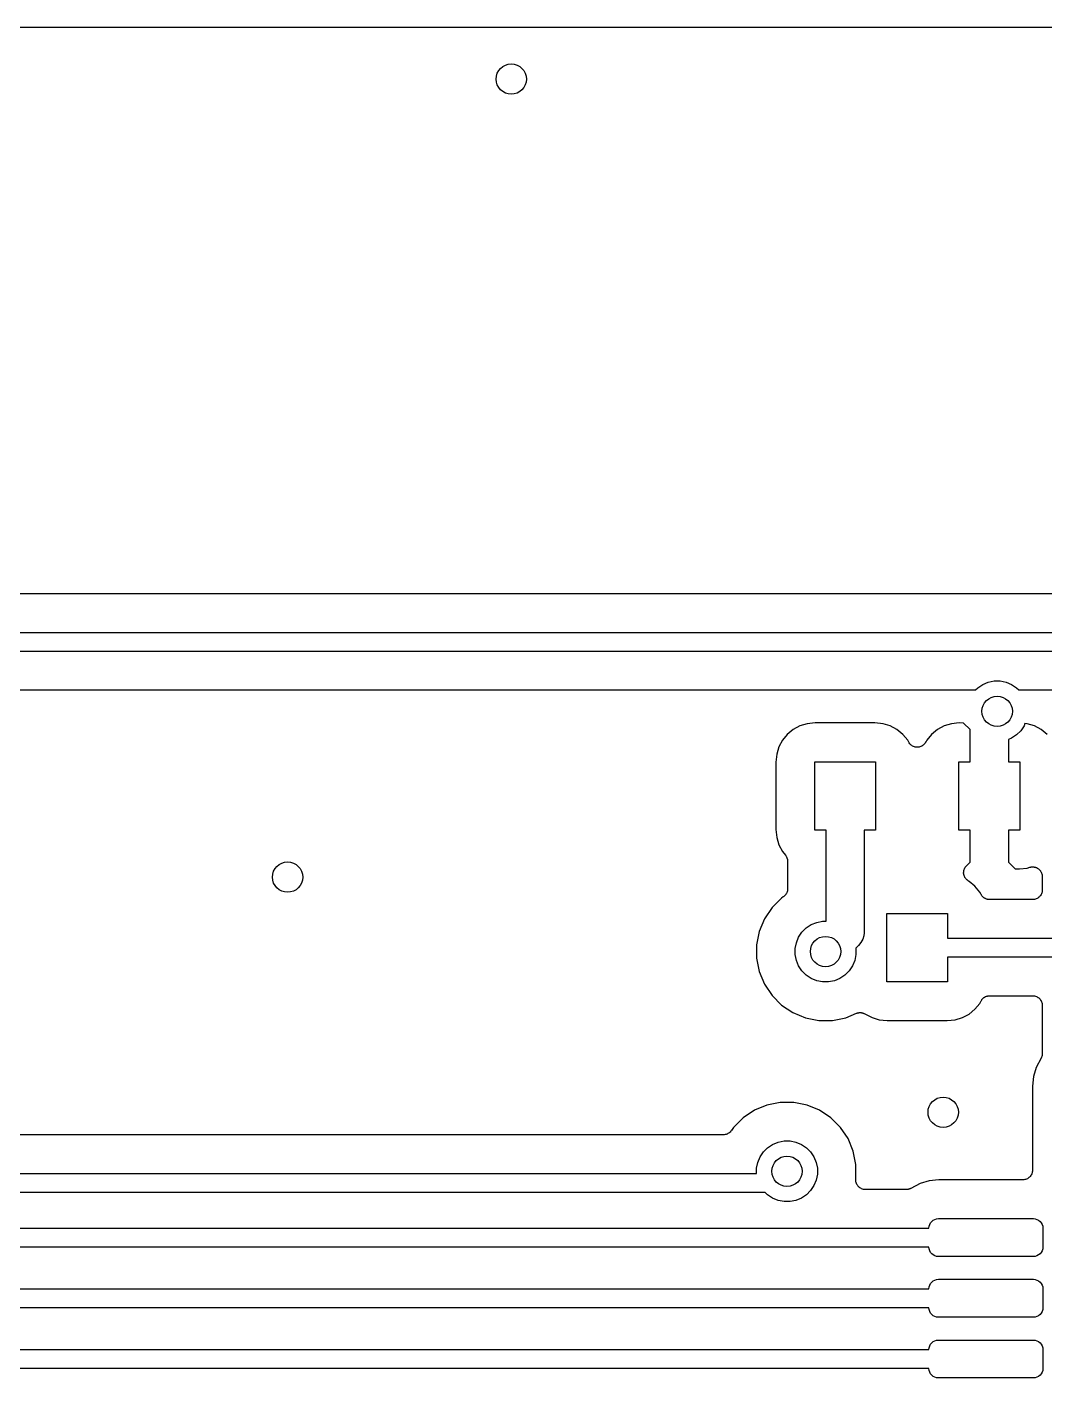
# Model space of a CAD drawing. Extents: x 2.49 to 6.38, y -5.9 to -3.86.
# Drawn here: x 4.319 to 4.847, y -4.562 to -3.862 of the extents above; entities that cross this region are included whole.
import ezdxf

# ---------------------------------------------------------------- set-up
doc = ezdxf.new("R2010")
doc.units = 0
doc.header["$MEASUREMENT"] = 0
doc.layers.add('BLACK', color=7, linetype='CONTINUOUS')

msp = doc.modelspace()

# ---------------------------------------------------------------- linework, layer by layer
at = {"layer": 'BLACK', "linetype": 'CONTINUOUS'}
for p, q in [((3.48369, -3.86154), (6.16976, -3.86154)), ((5.3351, -4.15563), (4.08204, -4.15563)), ((4.08081, -4.17563), (5.33633, -4.17563)), ((5.33453, -4.18547), (4.08261, -4.18547)), ((4.81137, -4.20547), (4.81253, -4.20432)), ((4.81253, -4.20432), (4.81511, -4.2026)), ((4.81511, -4.2026), (4.81797, -4.20141)), ((4.81797, -4.20141), (4.82102, -4.2008)), ((4.82102, -4.2008), (4.82412, -4.2008)), ((4.82412, -4.2008), (4.82716, -4.20141)), ((4.82716, -4.20141), (4.83003, -4.2026)), ((4.83003, -4.2026), (4.83261, -4.20432)), ((4.83261, -4.20432), (4.83376, -4.20547)), ((4.09296, -4.20547), (4.81137, -4.20547)), ((4.83376, -4.20547), (4.87595, -4.20547)), ((4.71679, -4.22601), (4.71374, -4.22851)), ((4.72026, -4.22415), (4.71679, -4.22601)), ((4.72403, -4.22301), (4.72026, -4.22415)), ((4.7282, -4.2226), (4.72403, -4.22301)), ((4.7592, -4.2226), (4.7282, -4.2226)), ((4.76337, -4.22301), (4.7592, -4.2226)), ((4.76714, -4.22415), (4.76337, -4.22301)), ((4.77061, -4.22601), (4.76714, -4.22415)), ((4.77366, -4.22851), (4.77061, -4.22601)), ((4.79159, -4.22601), (4.78855, -4.22851)), ((4.79507, -4.22415), (4.79159, -4.22601)), ((4.79883, -4.22301), (4.79507, -4.22415)), ((4.80293, -4.2226), (4.79883, -4.22301)), ((4.80513, -4.22266), (4.80293, -4.2226)), ((4.8085, -4.22604), (4.80513, -4.22266)), ((4.8085, -4.24272), (4.8085, -4.22604)), ((4.83652, -4.22401), (4.8348, -4.22659)), ((4.83699, -4.22289), (4.83652, -4.22401)), ((4.83817, -4.22301), (4.83699, -4.22289)), ((4.84194, -4.22415), (4.83817, -4.22301)), ((4.84542, -4.22601), (4.84194, -4.22415)), ((4.84846, -4.22851), (4.84542, -4.22601)), ((4.71124, -4.23155), (4.70939, -4.23503)), ((4.71374, -4.22851), (4.71124, -4.23155)), ((4.77616, -4.23155), (4.77366, -4.22851)), ((4.77669, -4.23255), (4.77616, -4.23155)), ((4.77696, -4.23295), (4.77669, -4.23255)), ((4.77722, -4.23335), (4.77696, -4.23295)), ((4.78521, -4.23301), (4.78494, -4.2334)), ((4.78548, -4.23261), (4.78521, -4.23301)), ((4.78549, -4.23259), (4.78548, -4.23261)), ((4.78551, -4.23255), (4.78549, -4.23259)), ((4.78549, -4.23259), (4.78549, -4.23259)), ((4.78549, -4.23259), (4.78549, -4.23259)), ((4.78605, -4.23155), (4.78551, -4.23255)), ((4.78855, -4.22851), (4.78605, -4.23155)), ((4.83003, -4.23051), (4.8285, -4.23114)), ((4.8285, -4.23114), (4.8285, -4.24272)), ((4.83261, -4.22878), (4.83003, -4.23051)), ((4.8348, -4.22659), (4.83261, -4.22878)), ((4.70824, -4.2388), (4.70783, -4.24296)), ((4.70939, -4.23503), (4.70824, -4.2388)), ((4.77723, -4.23335), (4.77722, -4.23335)), ((4.77723, -4.23336), (4.77723, -4.23335)), ((4.77757, -4.2337), (4.77723, -4.23336)), ((4.77791, -4.23404), (4.77757, -4.2337)), ((4.77792, -4.23405), (4.77791, -4.23404)), ((4.77832, -4.23432), (4.77792, -4.23405)), ((4.77792, -4.23405), (4.77792, -4.23405)), ((4.77871, -4.23459), (4.77832, -4.23432)), ((4.77872, -4.23459), (4.77871, -4.23459)), ((4.77873, -4.2346), (4.77872, -4.23459)), ((4.77917, -4.23478), (4.77873, -4.2346)), ((4.77961, -4.23497), (4.77917, -4.23478)), ((4.77962, -4.23497), (4.77961, -4.23497)), ((4.77963, -4.23497), (4.77962, -4.23497)), ((4.7801, -4.23507), (4.77963, -4.23497)), ((4.78057, -4.23517), (4.7801, -4.23507)), ((4.78058, -4.23517), (4.78057, -4.23517)), ((4.78059, -4.23517), (4.78058, -4.23517)), ((4.78107, -4.23517), (4.78059, -4.23517)), ((4.78154, -4.23517), (4.78107, -4.23517)), ((4.78156, -4.23517), (4.78154, -4.23517)), ((4.78157, -4.23517), (4.78156, -4.23517)), ((4.78204, -4.23508), (4.78157, -4.23517)), ((4.7825, -4.23499), (4.78204, -4.23508)), ((4.78251, -4.23499), (4.7825, -4.23499)), ((4.78252, -4.23499), (4.78251, -4.23499)), ((4.78297, -4.23481), (4.78252, -4.23499)), ((4.78341, -4.23463), (4.78297, -4.23481)), ((4.78342, -4.23462), (4.78341, -4.23463)), ((4.78343, -4.23462), (4.78342, -4.23462)), ((4.78382, -4.23436), (4.78343, -4.23462)), ((4.78423, -4.2341), (4.78382, -4.23436)), ((4.78424, -4.23408), (4.78423, -4.23409)), ((4.78423, -4.23409), (4.78423, -4.2341)), ((4.78458, -4.23375), (4.78424, -4.23408)), ((4.78493, -4.23342), (4.78458, -4.23375)), ((4.78494, -4.2334), (4.78493, -4.23341)), ((4.78493, -4.23341), (4.78493, -4.23342)), ((4.70783, -4.24296), (4.70783, -4.2779)), ((4.72795, -4.27815), (4.72795, -4.24272)), ((4.72795, -4.24272), (4.75945, -4.24272)), ((4.75945, -4.24272), (4.75945, -4.27815)), ((4.80276, -4.27815), (4.80276, -4.24272)), ((4.80276, -4.24272), (4.8085, -4.24272)), ((4.8285, -4.24272), (4.83425, -4.24272)), ((4.83425, -4.24272), (4.83425, -4.27815)), ((4.70783, -4.2779), (4.70824, -4.28207)), ((4.70824, -4.28207), (4.70939, -4.28584)), ((4.73386, -4.27815), (4.72795, -4.27815)), ((4.73386, -4.32542), (4.73386, -4.27815)), ((4.75945, -4.27815), (4.75354, -4.27815)), ((4.75354, -4.27815), (4.75354, -4.33056)), ((4.8085, -4.27815), (4.80276, -4.27815)), ((4.8085, -4.29483), (4.8085, -4.27815)), ((4.83425, -4.27815), (4.8285, -4.27815)), ((4.8285, -4.27815), (4.8285, -4.29483)), ((4.70939, -4.28584), (4.71124, -4.28931)), ((4.71124, -4.28931), (4.71272, -4.29112)), ((4.71272, -4.29112), (4.71277, -4.29117)), ((4.71277, -4.29117), (4.71289, -4.29136)), ((4.71289, -4.29136), (4.71302, -4.29152)), ((4.71302, -4.29152), (4.71315, -4.29176)), ((4.71315, -4.29176), (4.7133, -4.29199)), ((4.7133, -4.29199), (4.71338, -4.29219)), ((4.71338, -4.29219), (4.71348, -4.29239)), ((4.71348, -4.29239), (4.71356, -4.29265)), ((4.71356, -4.29265), (4.71366, -4.2929)), ((4.71366, -4.2929), (4.7137, -4.29311)), ((4.7137, -4.29311), (4.71376, -4.29332)), ((4.71376, -4.29332), (4.71379, -4.29359)), ((4.71379, -4.29359), (4.71384, -4.29386)), ((4.71384, -4.29386), (4.71384, -4.29407)), ((4.71384, -4.29407), (4.71386, -4.29429)), ((4.71386, -4.29429), (4.71386, -4.30867)), ((4.80664, -4.2967), (4.8085, -4.29483)), ((4.8285, -4.29483), (4.83188, -4.29821)), ((4.80517, -4.30021), (4.8052, -4.29996)), ((4.80519, -4.30044), (4.80517, -4.30021)), ((4.80519, -4.30067), (4.80519, -4.30044)), ((4.80524, -4.30093), (4.80519, -4.30067)), ((4.8052, -4.2997), (4.80525, -4.29947)), ((4.8052, -4.29996), (4.8052, -4.2997)), ((4.80526, -4.30118), (4.80524, -4.30093)), ((4.80525, -4.29947), (4.80527, -4.29924)), ((4.80533, -4.30141), (4.80526, -4.30118)), ((4.80527, -4.29924), (4.80535, -4.29899)), ((4.80537, -4.30163), (4.80533, -4.30141)), ((4.80535, -4.29899), (4.8054, -4.29874)), ((4.80547, -4.30187), (4.80537, -4.30163)), ((4.8054, -4.29874), (4.80549, -4.29853)), ((4.80554, -4.30212), (4.80547, -4.30187)), ((4.80549, -4.29853), (4.80556, -4.29831)), ((4.80565, -4.30232), (4.80554, -4.30212)), ((4.80556, -4.29831), (4.80568, -4.29808)), ((4.80574, -4.30254), (4.80565, -4.30232)), ((4.80568, -4.29808), (4.80578, -4.29784)), ((4.80588, -4.30275), (4.80574, -4.30254)), ((4.80578, -4.29784), (4.80591, -4.29765)), ((4.806, -4.30298), (4.80588, -4.30275)), ((4.80591, -4.29765), (4.80602, -4.29745)), ((4.80614, -4.30316), (4.806, -4.30298)), ((4.80602, -4.29745), (4.80618, -4.29725)), ((4.80627, -4.30336), (4.80614, -4.30316)), ((4.80618, -4.29725), (4.80633, -4.29704)), ((4.80633, -4.29704), (4.80649, -4.29687)), ((4.80649, -4.29687), (4.80664, -4.2967)), ((4.83188, -4.29821), (4.83407, -4.29826)), ((4.83407, -4.29826), (4.83817, -4.29786)), ((4.83817, -4.29786), (4.83949, -4.29746)), ((4.83949, -4.29746), (4.83956, -4.29744)), ((4.83956, -4.29744), (4.83979, -4.2974)), ((4.83979, -4.2974), (4.84001, -4.29733)), ((4.84001, -4.29733), (4.84027, -4.29731)), ((4.84027, -4.29731), (4.84052, -4.29726)), ((4.84052, -4.29726), (4.84075, -4.29727)), ((4.84075, -4.29727), (4.84098, -4.29724)), ((4.84098, -4.29724), (4.84124, -4.29727)), ((4.84124, -4.29727), (4.8415, -4.29727)), ((4.8415, -4.29727), (4.84172, -4.29732)), ((4.84172, -4.29732), (4.84195, -4.29735)), ((4.84195, -4.29735), (4.8422, -4.29742)), ((4.8422, -4.29742), (4.84245, -4.29748)), ((4.84245, -4.29748), (4.84266, -4.29757)), ((4.84266, -4.29757), (4.84288, -4.29763)), ((4.84288, -4.29763), (4.84311, -4.29776)), ((4.84311, -4.29776), (4.84335, -4.29786)), ((4.84335, -4.29786), (4.84354, -4.29799)), ((4.84354, -4.29799), (4.84374, -4.2981)), ((4.84374, -4.2981), (4.84394, -4.29826)), ((4.84394, -4.29826), (4.84415, -4.29841)), ((4.84415, -4.29841), (4.84432, -4.29857)), ((4.84432, -4.29857), (4.84449, -4.29872)), ((4.84449, -4.29872), (4.84466, -4.29892)), ((4.84466, -4.29892), (4.84484, -4.29911)), ((4.84484, -4.29911), (4.84496, -4.2993)), ((4.84496, -4.2993), (4.84511, -4.29948)), ((4.84511, -4.29948), (4.84523, -4.29971)), ((4.84523, -4.29971), (4.84537, -4.29992)), ((4.84537, -4.29992), (4.84546, -4.30014)), ((4.84546, -4.30014), (4.84557, -4.30034)), ((4.84557, -4.30034), (4.84564, -4.30059)), ((4.84564, -4.30059), (4.84574, -4.30083)), ((4.84574, -4.30083), (4.84578, -4.30105)), ((4.84578, -4.30105), (4.84585, -4.30127)), ((4.84585, -4.30127), (4.84587, -4.30153)), ((4.84587, -4.30153), (4.84592, -4.30178)), ((4.84592, -4.30178), (4.84592, -4.30201)), ((4.84592, -4.30201), (4.84594, -4.30224)), ((4.84594, -4.30224), (4.84594, -4.30924)), ((4.71361, -4.31015), (4.71347, -4.3106)), ((4.71375, -4.30971), (4.71361, -4.31015)), ((4.71376, -4.30967), (4.71375, -4.30969)), ((4.71375, -4.30969), (4.71375, -4.30971)), ((4.71381, -4.3092), (4.71376, -4.30967)), ((4.71386, -4.30874), (4.71381, -4.3092)), ((4.71386, -4.30867), (4.71386, -4.30869)), ((4.71386, -4.30869), (4.71386, -4.3087)), ((4.71386, -4.3087), (4.71386, -4.3087)), ((4.71386, -4.3087), (4.71386, -4.30874)), ((4.80645, -4.30354), (4.80627, -4.30336)), ((4.80661, -4.30374), (4.80645, -4.30354)), ((4.80679, -4.30389), (4.80661, -4.30374)), ((4.80695, -4.30405), (4.80679, -4.30389)), ((4.80716, -4.3042), (4.80695, -4.30405)), ((4.80736, -4.30437), (4.80716, -4.3042)), ((4.80756, -4.30448), (4.80736, -4.30437)), ((4.80775, -4.30461), (4.80756, -4.30448)), ((4.80782, -4.30464), (4.80775, -4.30461)), ((4.80802, -4.30475), (4.80782, -4.30464)), ((4.81106, -4.30725), (4.80802, -4.30475)), ((4.81356, -4.31029), (4.81106, -4.30725)), ((4.84584, -4.31028), (4.84569, -4.31073)), ((4.84589, -4.30978), (4.84584, -4.31025)), ((4.84584, -4.31025), (4.84584, -4.31027)), ((4.84584, -4.31027), (4.84584, -4.31028)), ((4.84594, -4.30931), (4.84589, -4.30978)), ((4.84594, -4.30924), (4.84594, -4.30928)), ((4.84594, -4.30928), (4.84594, -4.30928)), ((4.84594, -4.30928), (4.84594, -4.30928)), ((4.84594, -4.30928), (4.84594, -4.30931)), ((4.71079, -4.3134), (4.70581, -4.31838)), ((4.71164, -4.31283), (4.71079, -4.3134)), ((4.71199, -4.31254), (4.71164, -4.31283)), ((4.71236, -4.31225), (4.71199, -4.31254)), ((4.71237, -4.31223), (4.71236, -4.31225)), ((4.71239, -4.31221), (4.71237, -4.31223)), ((4.71269, -4.31185), (4.71239, -4.31221)), ((4.71298, -4.3115), (4.71269, -4.31185)), ((4.713, -4.31148), (4.71298, -4.3115)), ((4.71301, -4.31146), (4.713, -4.31148)), ((4.71323, -4.31105), (4.71301, -4.31146)), ((4.71345, -4.31064), (4.71323, -4.31105)), ((4.71346, -4.31062), (4.71345, -4.31064)), ((4.71347, -4.3106), (4.71346, -4.31062)), ((4.81426, -4.3116), (4.81356, -4.31029)), ((4.81438, -4.31179), (4.81426, -4.3116)), ((4.81449, -4.31198), (4.81438, -4.31179)), ((4.81465, -4.31219), (4.81449, -4.31198)), ((4.8148, -4.31241), (4.81465, -4.31219)), ((4.81496, -4.31257), (4.8148, -4.31241)), ((4.8151, -4.31274), (4.81496, -4.31257)), ((4.8153, -4.31291), (4.8151, -4.31274)), ((4.81549, -4.3131), (4.8153, -4.31291)), ((4.81568, -4.31323), (4.81549, -4.3131)), ((4.81584, -4.31337), (4.81568, -4.31323)), ((4.81608, -4.3135), (4.81584, -4.31337)), ((4.8163, -4.31365), (4.81608, -4.3135)), ((4.81651, -4.31373), (4.8163, -4.31365)), ((4.8167, -4.31384), (4.81651, -4.31373)), ((4.81695, -4.31392), (4.8167, -4.31384)), ((4.8172, -4.31402), (4.81695, -4.31392)), ((4.81742, -4.31407), (4.8172, -4.31402)), ((4.81763, -4.31413), (4.81742, -4.31407)), ((4.8179, -4.31416), (4.81763, -4.31413)), ((4.81816, -4.31422), (4.8179, -4.31416)), ((4.81838, -4.31422), (4.81816, -4.31422)), ((4.8186, -4.31424), (4.81838, -4.31422)), ((4.81867, -4.31424), (4.8186, -4.31424)), ((4.84094, -4.31424), (4.81867, -4.31424)), ((4.84141, -4.3142), (4.84094, -4.31424)), ((4.84188, -4.31416), (4.84141, -4.3142)), ((4.8419, -4.31415), (4.84188, -4.31416)), ((4.84192, -4.31415), (4.8419, -4.31415)), ((4.84237, -4.31401), (4.84192, -4.31415)), ((4.84282, -4.31388), (4.84237, -4.31401)), ((4.84283, -4.31387), (4.84282, -4.31388)), ((4.84285, -4.31387), (4.84283, -4.31387)), ((4.84327, -4.31365), (4.84285, -4.31387)), ((4.84368, -4.31343), (4.84327, -4.31365)), ((4.8437, -4.31342), (4.84368, -4.31343)), ((4.84371, -4.31341), (4.8437, -4.31342)), ((4.84408, -4.31311), (4.84371, -4.31341)), ((4.84444, -4.31282), (4.84408, -4.31311)), ((4.84445, -4.3128), (4.84444, -4.31282)), ((4.84447, -4.31279), (4.84445, -4.3128)), ((4.84477, -4.31243), (4.84447, -4.31279)), ((4.84507, -4.31207), (4.84477, -4.31243)), ((4.84508, -4.31205), (4.84507, -4.31207)), ((4.84509, -4.31204), (4.84508, -4.31205)), ((4.84531, -4.31163), (4.84509, -4.31204)), ((4.84554, -4.31121), (4.84531, -4.31163)), ((4.84555, -4.3112), (4.84554, -4.31121)), ((4.84569, -4.31073), (4.84555, -4.31118)), ((4.84555, -4.31118), (4.84555, -4.3112)), ((4.7019, -4.32423), (4.6992, -4.33074)), ((4.70581, -4.31838), (4.7019, -4.32423)), ((4.76535, -4.35689), (4.76535, -4.32146)), ((4.76535, -4.32146), (4.79685, -4.32146)), ((4.79685, -4.32146), (4.79685, -4.33424)), ((4.6992, -4.33074), (4.69783, -4.33764)), ((4.71962, -4.33371), (4.72134, -4.33113)), ((4.72134, -4.33113), (4.72354, -4.32893)), ((4.72354, -4.32893), (4.72612, -4.32721)), ((4.72612, -4.32721), (4.72898, -4.32602)), ((4.72898, -4.32602), (4.73202, -4.32542)), ((4.73202, -4.32542), (4.73386, -4.32542)), ((4.75354, -4.33056), (4.75359, -4.33104)), ((4.75359, -4.33104), (4.75354, -4.33152)), ((4.69783, -4.33764), (4.69783, -4.34469)), ((4.71783, -4.33961), (4.71843, -4.33657)), ((4.71843, -4.33657), (4.71962, -4.33371)), ((4.75069, -4.33803), (4.75032, -4.33834)), ((4.75192, -4.33653), (4.75069, -4.33803)), ((4.75284, -4.33482), (4.75192, -4.33653)), ((4.7534, -4.33297), (4.75284, -4.33482)), ((4.75354, -4.33152), (4.7534, -4.33297)), ((4.75354, -4.33152), (4.75354, -4.33152)), ((4.79685, -4.33424), (4.86594, -4.33424)), ((4.69783, -4.34469), (4.6992, -4.35159)), ((4.71783, -4.34272), (4.71783, -4.33961)), ((4.71843, -4.34576), (4.71783, -4.34272)), ((4.74932, -4.34272), (4.74872, -4.34576)), ((4.75032, -4.33834), (4.74928, -4.33938)), ((4.74928, -4.33938), (4.74932, -4.33961)), ((4.74932, -4.33961), (4.74932, -4.34272)), ((4.86594, -4.34409), (4.79685, -4.34409)), ((4.79685, -4.34409), (4.79685, -4.35689)), ((4.6992, -4.35159), (4.7019, -4.3581)), ((4.71962, -4.34862), (4.71843, -4.34576)), ((4.72134, -4.3512), (4.71962, -4.34862)), ((4.72354, -4.3534), (4.72134, -4.3512)), ((4.74581, -4.3512), (4.74361, -4.3534)), ((4.74753, -4.34862), (4.74581, -4.3512)), ((4.74872, -4.34576), (4.74753, -4.34862)), ((4.7019, -4.3581), (4.70581, -4.36395)), ((4.72612, -4.35512), (4.72354, -4.3534)), ((4.72898, -4.35631), (4.72612, -4.35512)), ((4.73202, -4.35691), (4.72898, -4.35631)), ((4.73513, -4.35691), (4.73202, -4.35691)), ((4.73817, -4.35631), (4.73513, -4.35691)), ((4.74103, -4.35512), (4.73817, -4.35631)), ((4.74361, -4.3534), (4.74103, -4.35512)), ((4.79685, -4.35689), (4.76535, -4.35689)), ((4.70581, -4.36395), (4.71079, -4.36893)), ((4.81443, -4.36649), (4.81453, -4.36629)), ((4.81453, -4.36629), (4.8147, -4.36608)), ((4.8147, -4.36608), (4.81486, -4.36586)), ((4.81486, -4.36586), (4.81501, -4.36571)), ((4.81501, -4.36571), (4.81516, -4.36554)), ((4.81516, -4.36554), (4.81536, -4.36537)), ((4.81536, -4.36537), (4.81555, -4.36518)), ((4.81555, -4.36518), (4.81574, -4.36506)), ((4.81574, -4.36506), (4.81591, -4.36492)), ((4.81591, -4.36492), (4.81615, -4.3648)), ((4.81615, -4.3648), (4.81637, -4.36465)), ((4.81637, -4.36465), (4.81658, -4.36457)), ((4.81658, -4.36457), (4.81677, -4.36446)), ((4.81677, -4.36446), (4.81703, -4.36439)), ((4.81703, -4.36439), (4.81728, -4.36429)), ((4.81728, -4.36429), (4.81749, -4.36425)), ((4.81749, -4.36425), (4.81771, -4.36418)), ((4.81771, -4.36418), (4.81797, -4.36416)), ((4.81797, -4.36416), (4.81824, -4.36411)), ((4.81824, -4.36411), (4.81846, -4.36411)), ((4.81846, -4.36411), (4.81868, -4.36409)), ((4.81868, -4.36409), (4.84094, -4.36409)), ((4.84094, -4.36409), (4.84098, -4.36409)), ((4.84098, -4.36409), (4.84098, -4.36409)), ((4.84098, -4.36409), (4.84098, -4.36409)), ((4.84098, -4.36409), (4.84101, -4.36409)), ((4.84101, -4.36409), (4.84148, -4.36414)), ((4.84148, -4.36414), (4.84195, -4.36419)), ((4.84195, -4.36419), (4.84197, -4.36419)), ((4.84197, -4.36419), (4.84198, -4.3642)), ((4.84198, -4.3642), (4.84243, -4.36434)), ((4.84243, -4.36434), (4.84288, -4.36448)), ((4.84288, -4.36448), (4.8429, -4.36449)), ((4.8429, -4.36449), (4.84291, -4.36449)), ((4.84291, -4.36449), (4.84333, -4.36472)), ((4.84333, -4.36472), (4.84374, -4.36494)), ((4.84374, -4.36494), (4.84375, -4.36495)), ((4.84375, -4.36495), (4.84377, -4.36496)), ((4.84377, -4.36496), (4.84413, -4.36526)), ((4.84413, -4.36526), (4.84449, -4.36556)), ((4.84449, -4.36556), (4.8445, -4.36558)), ((4.8445, -4.36558), (4.84452, -4.36559)), ((4.84452, -4.36559), (4.84481, -4.36595)), ((4.84481, -4.36595), (4.84511, -4.36632)), ((4.84511, -4.36632), (4.84512, -4.36634)), ((4.84512, -4.36634), (4.84513, -4.36635)), ((4.84513, -4.36635), (4.84535, -4.36676)), ((4.71079, -4.36893), (4.71664, -4.37284)), ((4.71664, -4.37284), (4.72315, -4.37554)), ((4.744, -4.37554), (4.7496, -4.37322)), ((4.7496, -4.37322), (4.74967, -4.37319)), ((4.74967, -4.37319), (4.74988, -4.37313)), ((4.74988, -4.37313), (4.75008, -4.37305)), ((4.75008, -4.37305), (4.75034, -4.373)), ((4.75034, -4.373), (4.7506, -4.37292)), ((4.7506, -4.37292), (4.75082, -4.3729)), ((4.75082, -4.3729), (4.75104, -4.37286)), ((4.75104, -4.37286), (4.75131, -4.37286)), ((4.75131, -4.37286), (4.75158, -4.37284)), ((4.75158, -4.37284), (4.75179, -4.37286)), ((4.75179, -4.37286), (4.75201, -4.37286)), ((4.75201, -4.37286), (4.75228, -4.37292)), ((4.75228, -4.37292), (4.75255, -4.37295)), ((4.75255, -4.37295), (4.75276, -4.37301)), ((4.75276, -4.37301), (4.75297, -4.37306)), ((4.75297, -4.37306), (4.75322, -4.37316)), ((4.75322, -4.37316), (4.75348, -4.37324)), ((4.75348, -4.37324), (4.75367, -4.37335)), ((4.75367, -4.37335), (4.75387, -4.37343)), ((4.80802, -4.3736), (4.81106, -4.3711)), ((4.81106, -4.3711), (4.81356, -4.36805)), ((4.81356, -4.36805), (4.81427, -4.36673)), ((4.81427, -4.36673), (4.8143, -4.36667)), ((4.8143, -4.36667), (4.81443, -4.36649)), ((4.84535, -4.36676), (4.84557, -4.36718)), ((4.84557, -4.36718), (4.84557, -4.3672)), ((4.84557, -4.3672), (4.84558, -4.36721)), ((4.84558, -4.36721), (4.84571, -4.36766)), ((4.84571, -4.36766), (4.84585, -4.36812)), ((4.84585, -4.36812), (4.84585, -4.36813)), ((4.84585, -4.36813), (4.84586, -4.36815)), ((4.84586, -4.36815), (4.8459, -4.36862)), ((4.8459, -4.36862), (4.84594, -4.36909)), ((4.84594, -4.36909), (4.84594, -4.39418)), ((4.72315, -4.37554), (4.73005, -4.37691)), ((4.73005, -4.37691), (4.7371, -4.37691)), ((4.7371, -4.37691), (4.744, -4.37554)), ((4.75387, -4.37343), (4.75766, -4.37546)), ((4.75766, -4.37546), (4.76143, -4.3766)), ((4.76143, -4.3766), (4.7656, -4.37701)), ((4.7656, -4.37701), (4.7966, -4.37701)), ((4.7966, -4.37701), (4.80077, -4.3766)), ((4.80077, -4.3766), (4.80454, -4.37546)), ((4.80454, -4.37546), (4.80802, -4.3736)), ((4.84594, -4.39424), (4.84592, -4.39446)), ((4.84594, -4.39418), (4.84594, -4.39424)), ((4.84283, -4.40125), (4.84141, -4.40595)), ((4.84535, -4.39653), (4.84283, -4.40125)), ((4.84544, -4.39633), (4.84535, -4.39653)), ((4.84554, -4.39614), (4.84544, -4.39633)), ((4.84562, -4.39588), (4.84554, -4.39614)), ((4.84573, -4.39563), (4.84562, -4.39588)), ((4.84577, -4.39542), (4.84573, -4.39563)), ((4.84584, -4.39521), (4.84577, -4.39542)), ((4.84587, -4.39494), (4.84584, -4.39521)), ((4.84592, -4.39467), (4.84587, -4.39494)), ((4.84592, -4.39446), (4.84592, -4.39467)), ((4.84141, -4.40595), (4.8409, -4.41107)), ((4.8409, -4.41107), (4.8409, -4.4546)), ((4.70315, -4.42079), (4.69664, -4.42349)), ((4.71005, -4.41942), (4.70315, -4.42079)), ((4.7171, -4.41942), (4.71005, -4.41942)), ((4.724, -4.42079), (4.7171, -4.41942)), ((4.73051, -4.42349), (4.724, -4.42079)), ((4.69079, -4.4274), (4.68581, -4.43238)), ((4.69664, -4.42349), (4.69079, -4.4274)), ((4.73636, -4.4274), (4.73051, -4.42349)), ((4.74134, -4.43238), (4.73636, -4.4274)), ((4.68055, -4.43624), (4.06118, -4.43624)), ((4.68101, -4.4362), (4.68055, -4.43624)), ((4.68148, -4.43616), (4.68101, -4.4362)), ((4.6815, -4.43615), (4.68148, -4.43616)), ((4.68152, -4.43615), (4.6815, -4.43615)), ((4.68197, -4.43601), (4.68152, -4.43615)), ((4.68241, -4.43588), (4.68197, -4.43601)), ((4.68243, -4.43587), (4.68241, -4.43588)), ((4.68246, -4.43587), (4.68243, -4.43587)), ((4.68287, -4.43565), (4.68246, -4.43587)), ((4.68328, -4.43544), (4.68287, -4.43565)), ((4.6833, -4.43542), (4.68328, -4.43544)), ((4.68332, -4.43541), (4.6833, -4.43542)), ((4.68368, -4.43511), (4.68332, -4.43541)), ((4.68404, -4.43483), (4.68368, -4.43511)), ((4.68406, -4.43481), (4.68404, -4.43483)), ((4.68407, -4.43479), (4.68406, -4.43481)), ((4.68437, -4.43443), (4.68407, -4.43479)), ((4.68467, -4.43408), (4.68437, -4.43443)), ((4.6847, -4.43404), (4.68467, -4.43408)), ((4.68471, -4.43402), (4.6847, -4.43404)), ((4.6847, -4.43404), (4.6847, -4.43404)), ((4.6847, -4.43404), (4.6847, -4.43404)), ((4.68581, -4.43238), (4.68471, -4.43402)), ((4.74525, -4.43823), (4.74134, -4.43238)), ((4.70134, -4.44513), (4.70354, -4.44293)), ((4.70354, -4.44293), (4.70612, -4.44121)), ((4.70612, -4.44121), (4.70898, -4.44002)), ((4.70898, -4.44002), (4.71202, -4.43942)), ((4.71202, -4.43942), (4.71513, -4.43942)), ((4.71513, -4.43942), (4.71817, -4.44002)), ((4.71817, -4.44002), (4.72103, -4.44121)), ((4.72103, -4.44121), (4.72361, -4.44293)), ((4.72361, -4.44293), (4.72581, -4.44513)), ((4.74795, -4.44474), (4.74525, -4.43823)), ((4.69843, -4.45057), (4.69962, -4.44771)), ((4.69962, -4.44771), (4.70134, -4.44513)), ((4.72581, -4.44513), (4.72753, -4.44771)), ((4.72753, -4.44771), (4.72872, -4.45057)), ((4.74932, -4.45164), (4.74795, -4.44474)), ((3.25761, -4.45624), (4.69783, -4.45624)), ((4.69783, -4.45361), (4.69843, -4.45057)), ((4.69783, -4.45624), (4.69783, -4.45361)), ((4.72872, -4.45057), (4.72932, -4.45361)), ((4.72932, -4.45672), (4.72872, -4.45976)), ((4.72932, -4.45361), (4.72932, -4.45672)), ((4.74932, -4.4587), (4.74932, -4.45164)), ((4.84003, -4.45743), (4.83973, -4.45779)), ((4.84004, -4.45741), (4.84003, -4.45743)), ((4.84005, -4.4574), (4.84004, -4.45741)), ((4.84027, -4.45698), (4.84005, -4.4574)), ((4.8405, -4.45657), (4.84027, -4.45698)), ((4.84051, -4.45654), (4.8405, -4.45656)), ((4.8405, -4.45656), (4.8405, -4.45657)), ((4.84065, -4.45609), (4.84051, -4.45654)), ((4.84079, -4.45564), (4.84065, -4.45609)), ((4.8408, -4.45563), (4.84079, -4.45564)), ((4.84085, -4.45514), (4.8408, -4.45561)), ((4.8408, -4.45561), (4.8408, -4.45563)), ((4.8409, -4.45467), (4.84085, -4.45514)), ((4.8409, -4.4546), (4.8409, -4.45464)), ((4.8409, -4.45464), (4.8409, -4.45464)), ((4.8409, -4.45464), (4.8409, -4.45464)), ((4.8409, -4.45464), (4.8409, -4.45467)), ((4.72753, -4.46262), (4.72581, -4.4652)), ((4.72872, -4.45976), (4.72753, -4.46262)), ((4.74923, -4.45961), (4.74928, -4.45914)), ((4.74923, -4.45963), (4.74923, -4.45961)), ((4.74923, -4.45964), (4.74923, -4.45963)), ((4.74928, -4.46011), (4.74923, -4.45964)), ((4.74928, -4.45914), (4.74932, -4.4587)), ((4.74932, -4.46058), (4.74928, -4.46011)), ((4.74932, -4.4606), (4.74932, -4.46058)), ((4.74932, -4.46061), (4.74932, -4.4606)), ((4.74946, -4.46107), (4.74932, -4.46061)), ((4.74959, -4.46152), (4.74946, -4.46107)), ((4.7496, -4.46153), (4.74959, -4.46152)), ((4.74961, -4.46155), (4.7496, -4.46153)), ((4.74983, -4.46197), (4.74961, -4.46155)), ((4.75005, -4.46238), (4.74983, -4.46197)), ((4.75006, -4.4624), (4.75005, -4.46238)), ((4.75006, -4.46241), (4.75006, -4.4624)), ((4.75036, -4.46277), (4.75006, -4.46241)), ((4.75066, -4.46314), (4.75036, -4.46277)), ((4.75067, -4.46315), (4.75066, -4.46314)), ((4.75068, -4.46317), (4.75067, -4.46315)), ((4.75104, -4.46347), (4.75068, -4.46317)), ((4.75141, -4.46377), (4.75104, -4.46347)), ((4.75142, -4.46378), (4.75141, -4.46377)), ((4.75143, -4.46379), (4.75142, -4.46378)), ((4.75185, -4.46401), (4.75143, -4.46379)), ((4.75226, -4.46424), (4.75185, -4.46401)), ((4.75227, -4.46425), (4.75226, -4.46424)), ((4.75229, -4.46425), (4.75227, -4.46425)), ((4.75274, -4.46439), (4.75229, -4.46425)), ((4.75319, -4.46454), (4.75274, -4.46439)), ((4.77686, -4.46445), (4.77665, -4.46449)), ((4.77712, -4.46435), (4.77686, -4.46445)), ((4.77738, -4.46427), (4.77712, -4.46435)), ((4.77757, -4.46417), (4.77738, -4.46427)), ((4.77777, -4.46409), (4.77757, -4.46417)), ((4.77783, -4.46406), (4.77777, -4.46409)), ((4.78255, -4.46153), (4.77783, -4.46406)), ((4.78725, -4.46011), (4.78255, -4.46153)), ((4.79237, -4.4596), (4.78725, -4.46011)), ((4.8359, -4.4596), (4.79237, -4.4596)), ((4.83637, -4.45956), (4.8359, -4.4596)), ((4.83684, -4.45951), (4.83637, -4.45956)), ((4.83686, -4.45951), (4.83684, -4.45951)), ((4.83687, -4.45951), (4.83686, -4.45951)), ((4.83733, -4.45937), (4.83687, -4.45951)), ((4.83778, -4.45924), (4.83733, -4.45937)), ((4.83779, -4.45923), (4.83778, -4.45924)), ((4.83781, -4.45923), (4.83779, -4.45923)), ((4.83822, -4.45901), (4.83781, -4.45923)), ((4.83864, -4.45879), (4.83822, -4.45901)), ((4.83865, -4.45878), (4.83864, -4.45879)), ((4.83867, -4.45877), (4.83865, -4.45878)), ((4.83904, -4.45847), (4.83867, -4.45877)), ((4.8394, -4.45818), (4.83904, -4.45847)), ((4.83941, -4.45816), (4.8394, -4.45818)), ((4.83943, -4.45815), (4.83941, -4.45816)), ((4.83973, -4.45779), (4.83943, -4.45815)), ((4.70223, -4.46609), (3.25582, -4.46609)), ((4.70354, -4.4674), (4.70223, -4.46609)), ((4.70612, -4.46912), (4.70354, -4.4674)), ((4.70898, -4.47031), (4.70612, -4.46912)), ((4.71202, -4.47091), (4.70898, -4.47031)), ((4.71513, -4.47091), (4.71202, -4.47091)), ((4.71817, -4.47031), (4.71513, -4.47091)), ((4.72103, -4.46912), (4.71817, -4.47031)), ((4.72361, -4.4674), (4.72103, -4.46912)), ((4.72581, -4.4652), (4.72361, -4.4674)), ((4.75321, -4.46454), (4.75319, -4.46454)), ((4.75322, -4.46454), (4.75321, -4.46454)), ((4.75369, -4.46459), (4.75322, -4.46454)), ((4.75416, -4.46465), (4.75369, -4.46459)), ((4.75419, -4.46465), (4.75416, -4.46465)), ((4.75423, -4.46465), (4.75419, -4.46465)), ((4.75419, -4.46465), (4.75419, -4.46465)), ((4.75419, -4.46465), (4.75419, -4.46465)), ((4.77547, -4.46465), (4.75423, -4.46465)), ((4.77569, -4.46462), (4.77547, -4.46465)), ((4.7759, -4.46463), (4.77569, -4.46462)), ((4.77617, -4.46458), (4.7759, -4.46463)), ((4.77645, -4.46455), (4.77617, -4.46458)), ((4.77665, -4.46449), (4.77645, -4.46455)), ((3.22801, -4.48465), (4.7872, -4.48465)), ((4.7872, -4.48465), (4.7873, -4.48369)), ((4.7873, -4.48369), (4.78758, -4.48276)), ((4.78758, -4.48276), (4.78803, -4.48191)), ((4.78803, -4.48191), (4.78865, -4.48117)), ((4.78865, -4.48117), (4.78939, -4.48055)), ((4.78939, -4.48055), (4.79024, -4.4801)), ((4.79024, -4.4801), (4.79117, -4.47982)), ((4.79117, -4.47982), (4.79213, -4.47972)), ((4.79213, -4.47972), (4.84134, -4.47972)), ((4.84134, -4.47972), (4.8423, -4.47982)), ((4.8423, -4.47982), (4.84322, -4.4801)), ((4.84322, -4.4801), (4.84407, -4.48055)), ((4.84407, -4.48055), (4.84482, -4.48117)), ((4.84482, -4.48117), (4.84543, -4.48191)), ((4.84543, -4.48191), (4.84589, -4.48276)), ((4.84589, -4.48276), (4.84617, -4.48369)), ((4.84617, -4.48369), (4.84626, -4.48465)), ((4.84626, -4.48465), (4.84626, -4.49449)), ((4.7872, -4.49449), (3.22622, -4.49449)), ((4.7873, -4.49545), (4.7872, -4.49449)), ((4.78758, -4.49637), (4.7873, -4.49545)), ((4.78803, -4.49722), (4.78758, -4.49637)), ((4.78865, -4.49797), (4.78803, -4.49722)), ((4.78939, -4.49858), (4.78865, -4.49797)), ((4.79024, -4.49903), (4.78939, -4.49858)), ((4.79117, -4.49931), (4.79024, -4.49903)), ((4.79213, -4.49941), (4.79117, -4.49931)), ((4.84134, -4.49941), (4.79213, -4.49941)), ((4.8423, -4.49931), (4.84134, -4.49941)), ((4.84322, -4.49903), (4.8423, -4.49931)), ((4.84407, -4.49858), (4.84322, -4.49903)), ((4.84482, -4.49797), (4.84407, -4.49858)), ((4.84543, -4.49722), (4.84482, -4.49797)), ((4.84589, -4.49637), (4.84543, -4.49722)), ((4.84617, -4.49545), (4.84589, -4.49637)), ((4.84626, -4.49449), (4.84617, -4.49545)), ((4.78758, -4.51426), (4.78803, -4.51341)), ((4.78803, -4.51341), (4.78865, -4.51266)), ((4.78865, -4.51266), (4.78939, -4.51205)), ((4.78939, -4.51205), (4.79024, -4.5116)), ((4.79024, -4.5116), (4.79117, -4.51132)), ((4.79117, -4.51132), (4.79213, -4.51122)), ((4.79213, -4.51122), (4.84134, -4.51122)), ((4.84134, -4.51122), (4.8423, -4.51132)), ((4.8423, -4.51132), (4.84322, -4.5116)), ((4.84322, -4.5116), (4.84407, -4.51205)), ((4.84407, -4.51205), (4.84482, -4.51266)), ((4.84482, -4.51266), (4.84543, -4.51341)), ((4.84543, -4.51341), (4.84589, -4.51426)), ((3.23446, -4.51614), (4.7872, -4.51614)), ((4.7872, -4.51614), (4.7873, -4.51518)), ((4.7873, -4.51518), (4.78758, -4.51426)), ((4.84589, -4.51426), (4.84617, -4.51518)), ((4.84617, -4.51518), (4.84626, -4.51614)), ((4.84626, -4.51614), (4.84626, -4.52598)), ((4.7872, -4.52598), (3.23266, -4.52598)), ((4.7873, -4.52694), (4.7872, -4.52598)), ((4.78758, -4.52787), (4.7873, -4.52694)), ((4.84617, -4.52694), (4.84589, -4.52787)), ((4.84626, -4.52598), (4.84617, -4.52694)), ((4.78803, -4.52872), (4.78758, -4.52787)), ((4.78865, -4.52946), (4.78803, -4.52872)), ((4.78939, -4.53008), (4.78865, -4.52946)), ((4.79024, -4.53053), (4.78939, -4.53008)), ((4.79117, -4.53081), (4.79024, -4.53053)), ((4.79213, -4.53091), (4.79117, -4.53081)), ((4.84134, -4.53091), (4.79213, -4.53091)), ((4.8423, -4.53081), (4.84134, -4.53091)), ((4.84322, -4.53053), (4.8423, -4.53081)), ((4.84407, -4.53008), (4.84322, -4.53053)), ((4.84482, -4.52946), (4.84407, -4.53008)), ((4.84543, -4.52872), (4.84482, -4.52946)), ((4.84589, -4.52787), (4.84543, -4.52872)), ((3.2409, -4.54764), (4.7872, -4.54764)), ((4.7872, -4.54764), (4.7873, -4.54668)), ((4.7873, -4.54668), (4.78758, -4.54575)), ((4.78758, -4.54575), (4.78803, -4.5449)), ((4.78803, -4.5449), (4.78865, -4.54416)), ((4.78865, -4.54416), (4.78939, -4.54355)), ((4.78939, -4.54355), (4.79024, -4.54309)), ((4.79024, -4.54309), (4.79117, -4.54281)), ((4.79117, -4.54281), (4.79213, -4.54272)), ((4.79213, -4.54272), (4.84134, -4.54272)), ((4.84134, -4.54272), (4.8423, -4.54281)), ((4.8423, -4.54281), (4.84322, -4.54309)), ((4.84322, -4.54309), (4.84407, -4.54355)), ((4.84407, -4.54355), (4.84482, -4.54416)), ((4.84482, -4.54416), (4.84543, -4.5449)), ((4.84543, -4.5449), (4.84589, -4.54575)), ((4.84589, -4.54575), (4.84617, -4.54668)), ((4.84617, -4.54668), (4.84626, -4.54764)), ((4.84626, -4.54764), (4.84626, -4.55748)), ((4.7872, -4.55748), (3.2391, -4.55748)), ((4.7873, -4.55844), (4.7872, -4.55748)), ((4.78758, -4.55936), (4.7873, -4.55844)), ((4.78803, -4.56021), (4.78758, -4.55936)), ((4.78865, -4.56096), (4.78803, -4.56021)), ((4.78939, -4.56157), (4.78865, -4.56096)), ((4.79024, -4.56203), (4.78939, -4.56157)), ((4.79117, -4.56231), (4.79024, -4.56203)), ((4.79213, -4.5624), (4.79117, -4.56231)), ((4.84134, -4.5624), (4.79213, -4.5624)), ((4.8423, -4.56231), (4.84134, -4.5624)), ((4.84322, -4.56203), (4.8423, -4.56231)), ((4.84407, -4.56157), (4.84322, -4.56203)), ((4.84482, -4.56096), (4.84407, -4.56157)), ((4.84543, -4.56021), (4.84482, -4.56096)), ((4.84589, -4.55936), (4.84543, -4.56021)), ((4.84617, -4.55844), (4.84589, -4.55936)), ((4.84626, -4.55748), (4.84617, -4.55844))]:
    msp.add_line(p, q, dxfattribs=at)
at = {"layer": 'BLACK'}
for centre in [(4.57057, -3.88855), (4.82257, -4.21655), (4.45457, -4.30255), (4.73357, -4.34117), (4.79457, -4.42455), (4.71357, -4.45517)]:
    msp.add_circle(centre, 0.00787, dxfattribs=at)

doc.saveas('drawing.dxf')
